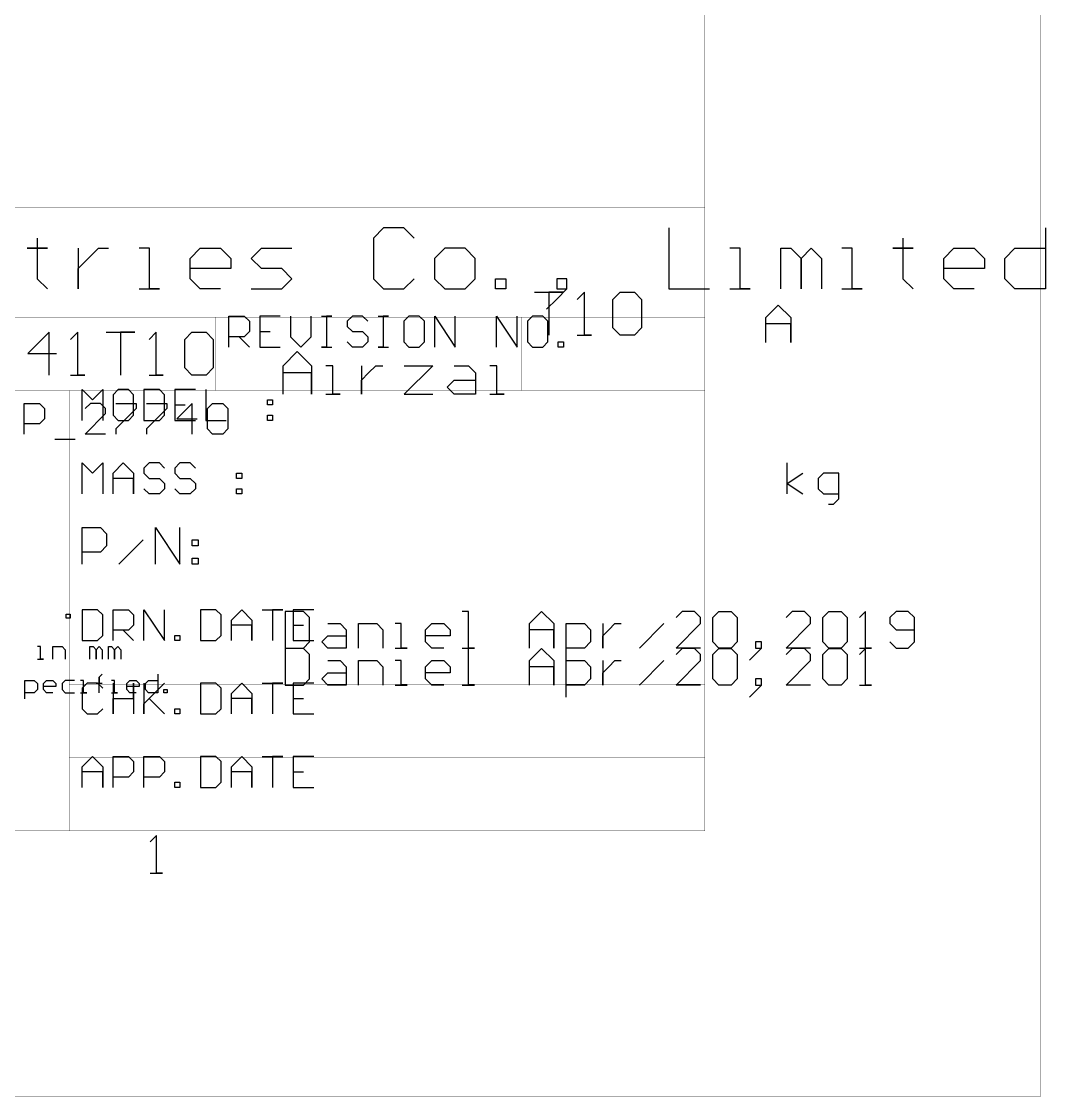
# Model space of a CAD drawing. Header units: millimetres. Extents: x 235 to 830, y 272 to 692.
# Drawn here: x 745.8 to 829.6, y 272 to 359.9 of the extents above; entities that cross this region are included whole.
import ezdxf

# ---------------------------------------------------------------- set-up
doc = ezdxf.new("R2010")
doc.units = ezdxf.units.MM
doc.layers.add('Mechanical1', color=6, linetype='Continuous')

msp = doc.modelspace()

# ---------------------------------------------------------------- linework, layer by layer
at = {"layer": 'Mechanical1'}
for p, q in [((775.428, 343.04), (774.595, 342.207)), ((777.094, 343.04), (775.428, 343.04)), ((777.927, 342.207), (777.094, 343.04)), ((798.753, 343.04), (798.753, 338.042)), ((829.577, 343.04), (829.577, 338.042)), ((747.103, 342.207), (747.103, 341.374)), ((774.595, 342.207), (774.595, 338.875)), ((817.914, 342.207), (817.914, 341.374)), ((747.103, 341.374), (746.27, 341.374)), ((746.27, 341.374), (747.937, 341.374)), ((747.937, 341.374), (747.103, 341.374)), ((747.103, 341.374), (747.103, 338.875)), ((750.436, 341.374), (750.436, 338.042)), ((751.269, 340.541), (752.102, 341.374)), ((752.102, 341.374), (752.935, 341.374)), ((756.267, 341.374), (755.434, 341.374)), ((756.267, 338.042), (756.267, 341.374)), ((759.599, 340.541), (760.432, 341.374)), ((760.432, 341.374), (762.099, 341.374)), ((762.099, 341.374), (762.932, 340.541)), ((764.598, 340.541), (765.431, 341.374)), ((765.431, 341.374), (767.93, 341.374)), ((780.426, 341.374), (779.593, 340.541)), ((782.092, 341.374), (780.426, 341.374)), ((782.925, 340.541), (782.092, 341.374)), ((804.585, 341.374), (803.752, 341.374)), ((804.585, 338.042), (804.585, 341.374)), ((807.917, 338.042), (807.917, 341.374)), ((807.917, 341.374), (808.75, 341.374)), ((808.75, 341.374), (809.583, 340.541)), ((809.583, 340.541), (810.416, 341.374)), ((810.416, 341.374), (811.249, 340.541)), ((813.749, 341.374), (812.916, 341.374)), ((813.749, 338.042), (813.749, 341.374)), ((817.914, 341.374), (817.081, 341.374)), ((817.081, 341.374), (818.747, 341.374)), ((818.747, 341.374), (817.914, 341.374)), ((817.914, 341.374), (817.914, 338.875)), ((821.246, 340.541), (822.079, 341.374)), ((822.079, 341.374), (823.745, 341.374)), ((823.745, 341.374), (824.578, 340.541)), ((826.245, 340.541), (827.078, 341.374)), ((827.078, 341.374), (829.577, 341.374)), ((750.436, 339.708), (751.269, 340.541)), ((759.599, 338.875), (759.599, 340.541)), ((762.932, 340.541), (762.932, 339.708)), ((765.431, 339.708), (764.598, 340.541)), ((779.593, 340.541), (779.593, 338.875)), ((782.925, 338.875), (782.925, 340.541)), ((809.583, 340.541), (809.583, 338.042)), ((809.583, 338.042), (809.583, 340.541)), ((811.249, 340.541), (811.249, 338.042)), ((821.246, 338.875), (821.246, 340.541)), ((824.578, 340.541), (824.578, 339.708)), ((826.245, 338.875), (826.245, 340.541)), ((750.436, 338.042), (750.436, 339.708)), ((762.932, 339.708), (759.599, 339.708)), ((767.097, 339.708), (765.431, 339.708)), ((767.93, 338.875), (767.097, 339.708)), ((824.578, 339.708), (821.246, 339.708)), ((747.103, 338.875), (747.937, 338.042)), ((760.432, 338.042), (759.599, 338.875)), ((767.097, 338.042), (767.93, 338.875)), ((774.595, 338.875), (775.428, 338.042)), ((777.094, 338.042), (777.927, 338.875)), ((779.593, 338.875), (780.426, 338.042)), ((782.092, 338.042), (782.925, 338.875)), ((784.591, 338.042), (784.591, 338.875)), ((784.591, 338.875), (785.424, 338.875)), ((785.424, 338.875), (785.424, 338.042)), ((790.423, 338.875), (789.59, 338.875)), ((789.59, 338.875), (789.59, 338.042)), ((790.423, 338.042), (790.423, 338.875)), ((817.914, 338.875), (818.747, 338.042)), ((822.079, 338.042), (821.246, 338.875)), ((827.078, 338.042), (826.245, 338.875)), ((755.434, 338.042), (757.1, 338.042)), ((757.1, 338.042), (756.267, 338.042)), ((762.099, 338.042), (760.432, 338.042)), ((764.598, 338.042), (767.097, 338.042)), ((775.428, 338.042), (777.094, 338.042)), ((780.426, 338.042), (782.092, 338.042)), ((785.424, 338.042), (784.591, 338.042)), ((787.779, 337.774), (790.112, 337.774)), ((790.112, 337.774), (788.946, 337.774)), ((788.946, 337.774), (788.946, 334.275)), ((789.59, 337.209), (790.423, 338.042)), ((789.59, 338.042), (790.423, 338.042)), ((790.423, 338.042), (789.59, 337.209)), ((791.861, 337.774), (791.278, 337.19)), ((791.861, 334.275), (791.861, 337.774)), ((794.194, 337.19), (794.777, 337.774)), ((794.777, 337.774), (795.943, 337.774)), ((795.943, 337.774), (796.527, 337.19)), ((798.753, 338.042), (802.086, 338.042)), ((803.752, 338.042), (805.418, 338.042)), ((805.418, 338.042), (804.585, 338.042)), ((812.916, 338.042), (814.582, 338.042)), ((814.582, 338.042), (813.749, 338.042)), ((823.745, 338.042), (822.079, 338.042)), ((829.577, 338.042), (827.078, 338.042)), ((789.59, 337.209), (788.757, 336.376)), ((794.194, 334.858), (794.194, 337.19)), ((796.527, 337.19), (796.527, 334.858)), ((806.69, 335.703), (807.715, 336.728)), ((807.715, 336.728), (808.74, 335.703)), ((762.769, 333.291), (762.769, 335.817)), ((762.769, 335.817), (764.032, 335.817)), ((764.032, 335.817), (764.453, 335.396)), ((766.98, 335.817), (765.295, 335.817)), ((765.295, 335.817), (765.295, 333.291)), ((767.822, 335.817), (767.822, 334.133)), ((769.506, 334.133), (769.506, 335.817)), ((770.348, 335.817), (771.19, 335.817)), ((771.19, 335.817), (770.769, 335.817)), ((770.769, 335.817), (770.769, 333.291)), ((772.875, 335.817), (772.454, 335.396)), ((773.717, 335.817), (772.875, 335.817)), ((774.138, 335.396), (773.717, 335.817)), ((774.98, 335.817), (775.822, 335.817)), ((775.822, 335.817), (775.401, 335.817)), ((775.401, 335.817), (775.401, 333.291)), ((777.506, 335.817), (777.085, 335.396)), ((778.348, 335.817), (777.506, 335.817)), ((778.769, 335.396), (778.348, 335.817)), ((779.612, 333.291), (779.612, 335.817)), ((779.612, 335.817), (781.296, 333.291)), ((781.296, 333.291), (781.296, 335.817)), ((784.664, 333.291), (784.664, 335.817)), ((784.664, 335.817), (786.349, 333.291)), ((786.349, 333.291), (786.349, 335.817)), ((787.612, 335.817), (787.191, 335.396)), ((788.454, 335.817), (787.612, 335.817)), ((788.875, 335.396), (788.454, 335.817)), ((764.453, 335.396), (764.453, 334.554)), ((772.454, 335.396), (772.454, 334.975)), ((772.454, 334.975), (772.875, 334.554)), ((777.085, 335.396), (777.085, 333.712)), ((778.769, 333.712), (778.769, 335.396)), ((787.191, 335.396), (787.191, 333.712)), ((788.875, 333.712), (788.875, 335.396)), ((806.69, 333.653), (806.69, 335.703)), ((808.74, 335.191), (806.69, 335.191)), ((808.74, 335.703), (808.74, 333.653)), ((808.74, 333.653), (808.74, 335.191)), ((748.077, 334.505), (746.327, 332.756)), ((748.077, 331.006), (748.077, 334.505)), ((750.409, 334.505), (749.826, 333.922)), ((750.409, 331.006), (750.409, 334.505)), ((752.742, 334.505), (755.075, 334.505)), ((755.075, 334.505), (753.908, 334.505)), ((753.908, 334.505), (753.908, 331.006)), ((756.824, 334.505), (756.241, 333.922)), ((756.824, 331.006), (756.824, 334.505)), ((759.157, 333.922), (759.74, 334.505)), ((759.74, 334.505), (760.906, 334.505)), ((760.906, 334.505), (761.489, 333.922)), ((764.032, 334.133), (762.769, 334.133)), ((763.611, 334.133), (764.453, 333.291)), ((764.453, 334.554), (764.032, 334.133)), ((765.295, 334.554), (766.138, 334.554)), ((767.822, 334.133), (768.664, 333.291)), ((768.664, 333.291), (769.506, 334.133)), ((772.875, 334.554), (773.717, 334.554)), ((773.717, 334.554), (774.138, 334.133)), ((774.138, 334.133), (774.138, 333.712)), ((791.278, 334.275), (792.445, 334.275)), ((792.445, 334.275), (791.861, 334.275)), ((794.777, 334.275), (794.194, 334.858)), ((795.943, 334.275), (794.777, 334.275)), ((796.527, 334.858), (795.943, 334.275)), ((759.157, 331.589), (759.157, 333.922)), ((761.489, 333.922), (761.489, 331.589)), ((765.295, 333.291), (766.98, 333.291)), ((770.769, 333.291), (770.348, 333.291)), ((770.348, 333.291), (771.19, 333.291)), ((772.875, 333.291), (772.454, 333.712)), ((773.717, 333.291), (772.875, 333.291)), ((774.138, 333.712), (773.717, 333.291)), ((775.401, 333.291), (774.98, 333.291)), ((774.98, 333.291), (775.822, 333.291)), ((777.085, 333.712), (777.506, 333.291)), ((777.506, 333.291), (778.348, 333.291)), ((778.348, 333.291), (778.769, 333.712)), ((787.191, 333.712), (787.612, 333.291)), ((787.612, 333.291), (788.454, 333.291)), ((788.454, 333.291), (788.875, 333.712)), ((789.717, 333.291), (789.717, 333.712)), ((789.717, 333.712), (790.138, 333.712)), ((790.138, 333.291), (789.717, 333.291)), ((790.138, 333.712), (790.138, 333.291)), ((746.327, 332.756), (748.66, 332.756)), ((767.206, 331.761), (768.372, 332.927)), ((768.372, 332.927), (769.539, 331.761)), ((759.74, 331.006), (759.157, 331.589)), ((761.489, 331.589), (760.906, 331.006)), ((767.206, 329.429), (767.206, 331.761)), ((769.539, 331.761), (769.539, 329.429)), ((771.288, 331.761), (770.705, 331.761)), ((771.288, 329.429), (771.288, 331.761)), ((773.621, 331.761), (773.621, 329.429)), ((774.204, 331.178), (774.787, 331.761)), ((774.787, 331.761), (775.37, 331.761)), ((777.12, 331.761), (779.452, 331.761)), ((779.452, 331.761), (777.12, 329.429)), ((781.202, 331.761), (782.368, 331.761)), ((782.368, 331.761), (782.951, 331.178)), ((784.7, 331.761), (784.117, 331.761)), ((784.7, 329.429), (784.7, 331.761)), ((749.826, 331.006), (750.993, 331.006)), ((750.993, 331.006), (750.409, 331.006)), ((756.241, 331.006), (757.407, 331.006)), ((757.407, 331.006), (756.824, 331.006)), ((760.906, 331.006), (759.74, 331.006)), ((769.539, 331.178), (767.206, 331.178)), ((769.539, 329.429), (769.539, 331.178)), ((773.621, 330.595), (774.204, 331.178)), ((773.621, 329.429), (773.621, 330.595)), ((780.618, 330.012), (781.202, 330.595)), ((781.202, 330.595), (782.951, 330.595)), ((782.951, 331.178), (782.951, 329.429)), ((750.769, 327.291), (750.769, 329.817)), ((750.769, 329.817), (751.611, 328.975)), ((751.611, 328.975), (752.453, 329.817)), ((752.453, 329.817), (752.453, 327.291)), ((753.716, 329.817), (753.295, 329.396)), ((754.559, 329.817), (753.716, 329.817)), ((754.98, 329.396), (754.559, 329.817)), ((755.822, 329.817), (755.822, 327.291)), ((757.085, 329.817), (755.822, 329.817)), ((757.506, 329.396), (757.085, 329.817)), ((760.032, 329.817), (758.348, 329.817)), ((758.348, 329.817), (758.348, 327.291)), ((760.875, 329.817), (760.875, 327.291)), ((781.202, 329.429), (780.618, 330.012)), ((753.295, 329.396), (753.295, 327.712)), ((754.98, 327.712), (754.98, 329.396)), ((757.506, 327.712), (757.506, 329.396)), ((765.927, 328.975), (766.348, 328.975)), ((765.927, 328.554), (765.927, 328.975)), ((766.348, 328.975), (766.348, 328.554)), ((770.705, 329.429), (771.871, 329.429)), ((771.871, 329.429), (771.288, 329.429)), ((777.12, 329.429), (779.452, 329.429)), ((782.951, 329.429), (781.202, 329.429)), ((784.117, 329.429), (785.284, 329.429)), ((785.284, 329.429), (784.7, 329.429)), ((746.028, 326.18), (746.028, 328.679)), ((746.028, 328.679), (747.277, 328.679)), ((747.277, 328.679), (747.694, 328.263)), ((747.694, 328.263), (747.694, 327.43)), ((751.442, 328.679), (751.026, 328.263)), ((751.026, 326.18), (752.692, 327.846)), ((752.275, 328.679), (751.442, 328.679)), ((752.692, 328.263), (752.275, 328.679)), ((752.692, 327.846), (752.692, 328.263)), ((753.525, 328.679), (755.191, 328.679)), ((755.191, 328.263), (753.525, 326.597)), ((755.191, 328.679), (755.191, 328.263)), ((756.024, 328.679), (757.69, 328.679)), ((757.69, 328.263), (756.024, 326.597)), ((757.69, 328.679), (757.69, 328.263)), ((758.348, 328.554), (759.19, 328.554)), ((759.773, 328.679), (758.523, 327.43)), ((759.773, 326.18), (759.773, 328.679)), ((761.023, 328.263), (761.439, 328.679)), ((761.023, 326.597), (761.023, 328.263)), ((761.439, 328.679), (762.272, 328.679)), ((762.272, 328.679), (762.689, 328.263)), ((762.689, 328.263), (762.689, 326.597)), ((766.348, 328.554), (765.927, 328.554)), ((747.277, 327.013), (746.028, 327.013)), ((747.694, 327.43), (747.277, 327.013)), ((753.295, 327.712), (753.716, 327.291)), ((753.716, 327.291), (754.559, 327.291)), ((754.559, 327.291), (754.98, 327.712)), ((755.822, 327.291), (757.085, 327.291)), ((757.085, 327.291), (757.506, 327.712)), ((758.348, 327.291), (760.032, 327.291)), ((758.523, 327.43), (760.19, 327.43)), ((760.875, 327.291), (762.559, 327.291)), ((765.927, 327.712), (766.348, 327.712)), ((765.927, 327.291), (765.927, 327.712)), ((766.348, 327.291), (765.927, 327.291)), ((766.348, 327.712), (766.348, 327.291)), ((752.692, 326.18), (751.026, 326.18)), ((753.525, 326.597), (753.525, 326.18)), ((756.024, 326.597), (756.024, 326.18)), ((761.439, 326.18), (761.023, 326.597)), ((762.272, 326.18), (761.439, 326.18)), ((762.689, 326.597), (762.272, 326.18)), ((748.527, 325.764), (750.193, 325.764)), ((750.769, 321.291), (750.769, 323.817)), ((750.769, 323.817), (751.611, 322.975)), ((751.611, 322.975), (752.453, 323.817)), ((752.453, 323.817), (752.453, 321.291)), ((753.295, 322.975), (754.138, 323.817)), ((754.138, 323.817), (754.98, 322.975)), ((756.243, 323.817), (755.822, 323.396)), ((757.085, 323.817), (756.243, 323.817)), ((757.506, 323.396), (757.085, 323.817)), ((758.769, 323.817), (758.348, 323.396)), ((759.611, 323.817), (758.769, 323.817)), ((760.032, 323.396), (759.611, 323.817)), ((808.455, 321.291), (808.455, 323.817)), ((753.295, 321.291), (753.295, 322.975)), ((754.98, 322.975), (754.98, 321.291)), ((755.822, 323.396), (755.822, 322.975)), ((755.822, 322.975), (756.243, 322.554)), ((758.348, 323.396), (758.348, 322.975)), ((758.348, 322.975), (758.769, 322.554)), ((763.401, 322.975), (763.822, 322.975)), ((763.401, 322.554), (763.401, 322.975)), ((763.822, 322.975), (763.822, 322.554)), ((808.455, 322.133), (809.718, 322.975)), ((811.402, 322.975), (810.981, 322.554)), ((812.665, 322.975), (811.402, 322.975)), ((812.665, 320.87), (812.665, 322.975)), ((754.98, 322.554), (753.295, 322.554)), ((754.98, 321.291), (754.98, 322.554)), ((756.243, 321.291), (755.822, 321.712)), ((756.243, 322.554), (757.085, 322.554)), ((757.085, 322.554), (757.506, 322.133)), ((757.506, 321.712), (757.085, 321.291)), ((757.506, 322.133), (757.506, 321.712)), ((758.769, 321.291), (758.348, 321.712)), ((758.769, 322.554), (759.611, 322.554)), ((759.611, 322.554), (760.032, 322.133)), ((760.032, 321.712), (759.611, 321.291)), ((760.032, 322.133), (760.032, 321.712)), ((763.822, 322.554), (763.401, 322.554)), ((763.401, 321.712), (763.822, 321.712)), ((763.401, 321.291), (763.401, 321.712)), ((763.822, 321.712), (763.822, 321.291)), ((808.455, 322.133), (809.718, 321.291)), ((810.981, 322.554), (810.981, 321.712)), ((810.981, 321.712), (811.402, 321.291)), ((757.085, 321.291), (756.243, 321.291)), ((759.611, 321.291), (758.769, 321.291)), ((763.822, 321.291), (763.401, 321.291)), ((811.402, 321.291), (812.665, 321.291)), ((812.244, 320.448), (812.665, 320.87)), ((811.823, 320.448), (812.244, 320.448)), ((750.769, 315.527), (750.769, 318.526)), ((750.769, 318.526), (752.269, 318.526)), ((752.269, 318.526), (752.768, 318.026)), ((756.767, 315.527), (756.767, 318.526)), ((756.767, 318.526), (758.766, 315.527)), ((758.766, 315.527), (758.766, 318.526)), ((752.768, 318.026), (752.768, 317.026)), ((753.768, 315.527), (755.767, 317.526)), ((759.766, 317.526), (760.266, 317.526)), ((759.766, 317.026), (759.766, 317.526)), ((760.266, 317.526), (760.266, 317.026)), ((752.269, 316.527), (750.769, 316.527)), ((752.768, 317.026), (752.269, 316.527)), ((760.266, 317.026), (759.766, 317.026)), ((759.766, 316.027), (760.266, 316.027)), ((759.766, 315.527), (759.766, 316.027)), ((760.266, 316.027), (760.266, 315.527)), ((760.266, 315.527), (759.766, 315.527)), ((749.466, 311.113), (749.466, 311.45)), ((749.466, 311.45), (749.803, 311.45)), ((749.803, 311.45), (749.803, 311.113)), ((750.769, 311.817), (750.769, 309.291)), ((752.032, 311.817), (750.769, 311.817)), ((752.453, 311.396), (752.032, 311.817)), ((752.453, 309.712), (752.453, 311.396)), ((753.295, 309.291), (753.295, 311.817)), ((753.295, 311.817), (754.559, 311.817)), ((754.559, 311.817), (754.98, 311.396)), ((754.98, 311.396), (754.98, 310.554)), ((755.822, 309.291), (755.822, 311.817)), ((755.822, 311.817), (757.506, 309.291)), ((757.506, 309.291), (757.506, 311.817)), ((760.454, 311.817), (760.454, 309.291)), ((761.717, 311.817), (760.454, 311.817)), ((762.138, 311.396), (761.717, 311.817)), ((762.138, 309.712), (762.138, 311.396)), ((762.98, 310.975), (763.822, 311.817)), ((763.822, 311.817), (764.664, 310.975)), ((765.506, 311.817), (767.191, 311.817)), ((767.191, 311.817), (766.348, 311.817)), ((766.348, 311.817), (766.348, 309.291)), ((767.367, 311.682), (767.367, 308.683)), ((768.866, 311.682), (767.367, 311.682)), ((769.717, 311.817), (768.033, 311.817)), ((768.033, 311.817), (768.033, 309.291)), ((769.366, 311.182), (768.866, 311.682)), ((769.366, 309.182), (769.366, 311.182)), ((782.362, 311.682), (781.862, 311.682)), ((782.362, 308.683), (782.362, 311.682)), ((787.36, 310.682), (788.36, 311.682)), ((788.36, 311.682), (789.36, 310.682)), ((799.856, 311.682), (799.356, 311.182)), ((800.856, 311.682), (799.856, 311.682)), ((801.356, 311.182), (800.856, 311.682)), ((801.356, 310.682), (801.356, 311.182)), ((802.355, 311.182), (802.855, 311.682)), ((802.355, 309.182), (802.355, 311.182)), ((802.855, 311.682), (803.855, 311.682)), ((803.855, 311.682), (804.355, 311.182)), ((804.355, 311.182), (804.355, 309.182)), ((808.853, 311.682), (808.353, 311.182)), ((809.853, 311.682), (808.853, 311.682)), ((810.353, 311.182), (809.853, 311.682)), ((810.353, 310.682), (810.353, 311.182)), ((811.352, 311.182), (811.852, 311.682)), ((811.352, 309.182), (811.352, 311.182)), ((811.852, 311.682), (812.852, 311.682)), ((812.852, 311.682), (813.352, 311.182)), ((813.352, 311.182), (813.352, 309.182)), ((814.851, 311.682), (814.351, 311.182)), ((814.851, 308.683), (814.851, 311.682)), ((817.35, 311.682), (816.851, 311.182)), ((816.851, 311.182), (816.851, 310.682)), ((818.35, 311.682), (817.35, 311.682)), ((818.85, 311.182), (818.35, 311.682)), ((818.85, 309.182), (818.85, 311.182)), ((749.803, 311.113), (749.466, 311.113)), ((754.98, 310.554), (754.559, 310.133)), ((762.98, 309.291), (762.98, 310.975)), ((764.664, 310.554), (762.98, 310.554)), ((764.664, 310.975), (764.664, 309.291)), ((764.664, 309.291), (764.664, 310.554)), ((768.033, 310.554), (768.875, 310.554)), ((770.866, 310.682), (771.865, 310.682)), ((771.865, 310.682), (772.365, 310.182)), ((773.365, 308.683), (773.365, 310.682)), ((773.365, 310.682), (774.864, 310.682)), ((774.864, 310.682), (775.364, 310.182)), ((776.864, 310.682), (776.364, 310.682)), ((776.864, 308.683), (776.864, 310.682)), ((778.863, 310.182), (779.363, 310.682)), ((779.363, 310.682), (780.362, 310.682)), ((780.362, 310.682), (780.862, 310.182)), ((787.36, 308.683), (787.36, 310.682)), ((789.36, 310.682), (789.36, 308.683)), ((790.359, 307.683), (790.359, 310.682)), ((790.359, 310.682), (791.859, 310.682)), ((791.859, 310.682), (792.359, 310.182)), ((793.358, 310.682), (793.358, 308.683)), ((793.858, 310.182), (794.358, 310.682)), ((794.358, 310.682), (794.858, 310.682)), ((796.357, 308.683), (798.357, 310.682)), ((799.356, 308.683), (801.356, 310.682)), ((808.353, 308.683), (810.353, 310.682)), ((816.851, 310.682), (817.35, 310.182)), ((752.032, 309.291), (752.453, 309.712)), ((754.559, 310.133), (753.295, 310.133)), ((754.138, 310.133), (754.98, 309.291)), ((758.348, 309.291), (758.348, 309.712)), ((758.348, 309.712), (758.769, 309.712)), ((758.769, 309.712), (758.769, 309.291)), ((761.717, 309.291), (762.138, 309.712)), ((770.366, 309.182), (770.866, 309.682)), ((770.866, 309.682), (772.365, 309.682)), ((772.365, 310.182), (772.365, 308.683)), ((775.364, 310.182), (775.364, 308.683)), ((778.863, 309.182), (778.863, 310.182)), ((780.862, 309.682), (778.863, 309.682)), ((780.862, 310.182), (780.862, 309.682)), ((789.36, 310.182), (787.36, 310.182)), ((789.36, 308.683), (789.36, 310.182)), ((792.359, 310.182), (792.359, 309.182)), ((793.358, 309.682), (793.858, 310.182)), ((793.358, 308.683), (793.358, 309.682)), ((817.35, 310.182), (818.85, 310.182)), ((747.367, 308.795), (747.114, 308.795)), ((747.367, 307.784), (747.367, 308.795)), ((748.378, 307.784), (748.378, 308.795)), ((748.378, 308.795), (749.136, 308.795)), ((749.136, 308.795), (749.388, 308.542)), ((749.388, 308.542), (749.388, 307.784)), ((750.769, 309.291), (752.032, 309.291)), ((751.409, 307.784), (751.409, 308.795)), ((751.409, 308.795), (751.662, 308.795)), ((751.662, 308.795), (751.915, 308.542)), ((751.915, 308.542), (752.167, 308.795)), ((751.915, 308.542), (751.915, 307.784)), ((751.915, 307.784), (751.915, 308.542)), ((752.167, 308.795), (752.42, 308.542)), ((752.42, 308.542), (752.42, 307.784)), ((752.925, 307.784), (752.925, 308.795)), ((752.925, 308.795), (753.178, 308.795)), ((753.178, 308.795), (753.43, 308.542)), ((753.43, 308.542), (753.683, 308.795)), ((753.43, 308.542), (753.43, 307.784)), ((753.43, 307.784), (753.43, 308.542)), ((753.683, 308.795), (753.936, 308.542)), ((753.936, 308.542), (753.936, 307.784)), ((758.769, 309.291), (758.348, 309.291)), ((760.454, 309.291), (761.717, 309.291)), ((767.367, 308.683), (768.866, 308.683)), ((767.367, 308.652), (767.367, 305.653)), ((768.866, 308.652), (767.367, 308.652)), ((768.033, 309.291), (769.717, 309.291)), ((768.866, 308.683), (769.366, 309.182)), ((769.366, 308.152), (768.866, 308.652)), ((770.866, 308.683), (770.366, 309.182)), ((772.365, 308.683), (770.866, 308.683)), ((776.364, 308.683), (777.363, 308.683)), ((777.363, 308.683), (776.864, 308.683)), ((779.363, 308.683), (778.863, 309.182)), ((780.362, 308.683), (779.363, 308.683)), ((781.862, 308.683), (782.862, 308.683)), ((782.362, 308.652), (781.862, 308.652)), ((782.862, 308.683), (782.362, 308.683)), ((782.362, 305.653), (782.362, 308.652)), ((787.36, 307.652), (788.36, 308.652)), ((788.36, 308.652), (789.36, 307.652)), ((791.859, 308.683), (790.359, 308.683)), ((792.359, 309.182), (791.859, 308.683)), ((801.356, 308.683), (799.356, 308.683)), ((799.856, 308.652), (799.356, 308.152)), ((800.856, 308.652), (799.856, 308.652)), ((801.356, 308.152), (800.856, 308.652)), ((802.855, 308.683), (802.355, 309.182)), ((802.355, 308.152), (802.855, 308.652)), ((803.855, 308.683), (802.855, 308.683)), ((802.855, 308.652), (803.855, 308.652)), ((804.355, 309.182), (803.855, 308.683)), ((803.855, 308.652), (804.355, 308.152)), ((806.354, 309.182), (805.854, 309.182)), ((805.854, 309.182), (805.854, 308.683)), ((805.854, 308.183), (806.354, 308.683)), ((805.854, 308.683), (806.354, 308.683)), ((806.354, 308.683), (805.854, 308.183)), ((806.354, 308.683), (806.354, 309.182)), ((810.353, 308.683), (808.353, 308.683)), ((808.853, 308.652), (808.353, 308.152)), ((809.853, 308.652), (808.853, 308.652)), ((810.353, 308.152), (809.853, 308.652)), ((811.852, 308.683), (811.352, 309.182)), ((811.352, 308.152), (811.852, 308.652)), ((812.852, 308.683), (811.852, 308.683)), ((811.852, 308.652), (812.852, 308.652)), ((813.352, 309.182), (812.852, 308.683)), ((812.852, 308.652), (813.352, 308.152)), ((814.351, 308.683), (815.351, 308.683)), ((814.851, 308.652), (814.351, 308.152)), ((815.351, 308.683), (814.851, 308.683)), ((814.851, 305.653), (814.851, 308.652)), ((816.851, 309.182), (817.35, 308.683)), ((817.35, 308.683), (818.35, 308.683)), ((818.35, 308.683), (818.85, 309.182)), ((747.114, 307.784), (747.62, 307.784)), ((747.62, 307.784), (747.367, 307.784)), ((769.366, 306.152), (769.366, 308.152)), ((770.866, 307.652), (771.865, 307.652)), ((771.865, 307.652), (772.365, 307.152)), ((773.365, 305.653), (773.365, 307.652)), ((773.365, 307.652), (774.864, 307.652)), ((774.864, 307.652), (775.364, 307.152)), ((776.864, 307.652), (776.364, 307.652)), ((776.864, 305.653), (776.864, 307.652)), ((778.863, 307.152), (779.363, 307.652)), ((779.363, 307.652), (780.362, 307.652)), ((780.362, 307.652), (780.862, 307.152)), ((787.36, 305.653), (787.36, 307.652)), ((789.36, 307.652), (789.36, 305.653)), ((790.359, 304.653), (790.359, 307.652)), ((790.359, 307.652), (791.859, 307.652)), ((791.859, 307.652), (792.359, 307.152)), ((793.358, 307.652), (793.358, 305.653)), ((793.858, 307.152), (794.358, 307.652)), ((794.358, 307.652), (794.858, 307.652)), ((796.357, 305.653), (798.357, 307.652)), ((799.356, 305.653), (801.356, 307.652)), ((801.356, 307.652), (801.356, 308.152)), ((802.355, 306.152), (802.355, 308.152)), ((804.355, 308.152), (804.355, 306.152)), ((805.854, 308.183), (805.354, 307.683)), ((808.353, 305.653), (810.353, 307.652)), ((810.353, 307.652), (810.353, 308.152)), ((811.352, 306.152), (811.352, 308.152)), ((813.352, 308.152), (813.352, 306.152)), ((772.365, 307.152), (772.365, 305.653)), ((775.364, 307.152), (775.364, 305.653)), ((778.863, 306.152), (778.863, 307.152)), ((780.862, 307.152), (780.862, 306.652)), ((789.36, 307.152), (787.36, 307.152)), ((789.36, 305.653), (789.36, 307.152)), ((792.359, 307.152), (792.359, 306.152)), ((793.358, 306.652), (793.858, 307.152)), ((746.094, 304.527), (746.094, 306.042)), ((746.094, 306.042), (746.852, 306.042)), ((746.852, 306.042), (747.105, 305.79)), ((747.61, 305.79), (747.863, 306.042)), ((747.863, 306.042), (748.368, 306.042)), ((748.368, 306.042), (748.62, 305.79)), ((749.378, 306.042), (749.126, 305.79)), ((750.136, 306.042), (749.378, 306.042)), ((750.894, 306.042), (750.642, 306.042)), ((750.894, 305.032), (750.894, 306.042)), ((752.157, 306.295), (752.41, 306.548)), ((752.157, 305.032), (752.157, 306.295)), ((752.157, 306.295), (752.157, 305.79)), ((752.157, 305.79), (752.157, 306.295)), ((753.421, 306.042), (753.168, 306.042)), ((753.421, 305.032), (753.421, 306.042)), ((754.431, 305.79), (754.684, 306.042)), ((754.684, 306.042), (755.189, 306.042)), ((755.189, 306.042), (755.442, 305.79)), ((755.947, 305.79), (756.2, 306.042)), ((756.2, 306.042), (756.958, 306.042)), ((756.958, 306.548), (756.958, 305.032)), ((768.866, 305.653), (769.366, 306.152)), ((770.366, 306.152), (770.866, 306.652)), ((770.866, 305.653), (770.366, 306.152)), ((770.866, 306.652), (772.365, 306.652)), ((780.862, 306.652), (778.863, 306.652)), ((779.363, 305.653), (778.863, 306.152)), ((792.359, 306.152), (791.859, 305.653)), ((793.358, 305.653), (793.358, 306.652)), ((802.855, 305.653), (802.355, 306.152)), ((804.355, 306.152), (803.855, 305.653)), ((806.354, 306.152), (805.854, 306.152)), ((805.854, 306.152), (805.854, 305.653)), ((806.354, 305.653), (806.354, 306.152)), ((811.852, 305.653), (811.352, 306.152)), ((813.352, 306.152), (812.852, 305.653)), ((746.852, 305.032), (746.094, 305.032)), ((747.105, 305.285), (746.852, 305.032)), ((747.105, 305.79), (747.105, 305.285)), ((747.61, 305.285), (747.61, 305.79)), ((748.62, 305.537), (747.61, 305.537)), ((747.863, 305.032), (747.61, 305.285)), ((748.368, 305.032), (747.863, 305.032)), ((748.62, 305.79), (748.62, 305.537)), ((749.126, 305.79), (749.126, 305.285)), ((749.126, 305.285), (749.378, 305.032)), ((749.378, 305.032), (750.136, 305.032)), ((750.642, 305.032), (751.147, 305.032)), ((751.19, 305.817), (750.769, 305.396)), ((750.769, 305.396), (750.769, 303.712)), ((751.147, 305.032), (750.894, 305.032)), ((752.032, 305.817), (751.19, 305.817)), ((752.157, 305.79), (751.905, 305.79)), ((751.905, 305.79), (752.41, 305.79)), ((752.453, 305.396), (752.032, 305.817)), ((752.41, 305.79), (752.157, 305.79)), ((753.168, 305.032), (753.673, 305.032)), ((753.295, 305.817), (753.295, 303.291)), ((753.673, 305.032), (753.421, 305.032)), ((754.431, 305.285), (754.431, 305.79)), ((755.442, 305.537), (754.431, 305.537)), ((754.684, 305.032), (754.431, 305.285)), ((755.189, 305.032), (754.684, 305.032)), ((754.98, 304.554), (754.98, 305.817)), ((754.98, 305.817), (754.98, 303.291)), ((755.442, 305.79), (755.442, 305.537)), ((755.822, 305.817), (755.822, 303.291)), ((755.822, 304.133), (757.506, 305.817)), ((755.947, 305.285), (755.947, 305.79)), ((756.2, 305.032), (755.947, 305.285)), ((756.958, 305.032), (756.2, 305.032)), ((757.506, 305.817), (756.243, 304.554)), ((757.463, 305.032), (757.463, 305.285)), ((757.463, 305.285), (757.715, 305.285)), ((757.715, 305.032), (757.463, 305.032)), ((757.715, 305.285), (757.715, 305.032)), ((760.454, 305.817), (760.454, 303.291)), ((761.717, 305.817), (760.454, 305.817)), ((762.138, 305.396), (761.717, 305.817)), ((762.138, 303.712), (762.138, 305.396)), ((762.98, 304.975), (763.822, 305.817)), ((763.822, 305.817), (764.664, 304.975)), ((765.506, 305.817), (767.191, 305.817)), ((767.191, 305.817), (766.348, 305.817)), ((766.348, 305.817), (766.348, 303.291)), ((767.367, 305.653), (768.866, 305.653)), ((769.717, 305.817), (768.033, 305.817)), ((768.033, 305.817), (768.033, 303.291)), ((772.365, 305.653), (770.866, 305.653)), ((776.364, 305.653), (777.363, 305.653)), ((777.363, 305.653), (776.864, 305.653)), ((780.362, 305.653), (779.363, 305.653)), ((781.862, 305.653), (782.862, 305.653)), ((782.862, 305.653), (782.362, 305.653)), ((791.859, 305.653), (790.359, 305.653)), ((801.356, 305.653), (799.356, 305.653)), ((803.855, 305.653), (802.855, 305.653)), ((805.854, 305.153), (805.354, 304.653)), ((805.854, 305.153), (806.354, 305.653)), ((805.854, 305.653), (806.354, 305.653)), ((806.354, 305.653), (805.854, 305.153)), ((810.353, 305.653), (808.353, 305.653)), ((812.852, 305.653), (811.852, 305.653)), ((814.351, 305.653), (815.351, 305.653)), ((815.351, 305.653), (814.851, 305.653)), ((753.295, 303.291), (753.295, 304.554)), ((753.295, 304.554), (754.98, 304.554)), ((755.822, 303.291), (755.822, 304.133)), ((756.243, 304.554), (757.506, 303.291)), ((762.98, 303.291), (762.98, 304.975)), ((764.664, 304.554), (762.98, 304.554)), ((764.664, 304.975), (764.664, 303.291)), ((764.664, 303.291), (764.664, 304.554)), ((768.033, 304.554), (768.875, 304.554)), ((750.769, 303.712), (751.19, 303.291)), ((751.19, 303.291), (752.032, 303.291)), ((752.032, 303.291), (752.453, 303.712)), ((758.348, 303.291), (758.348, 303.712)), ((758.348, 303.712), (758.769, 303.712)), ((758.769, 303.291), (758.348, 303.291)), ((758.769, 303.712), (758.769, 303.291)), ((760.454, 303.291), (761.717, 303.291)), ((761.717, 303.291), (762.138, 303.712)), ((768.033, 303.291), (769.717, 303.291)), ((750.769, 298.975), (751.611, 299.817)), ((751.611, 299.817), (752.453, 298.975)), ((753.295, 297.291), (753.295, 299.817)), ((753.295, 299.817), (754.559, 299.817)), ((754.559, 299.817), (754.98, 299.396)), ((755.822, 297.291), (755.822, 299.817)), ((755.822, 299.817), (757.085, 299.817)), ((757.085, 299.817), (757.506, 299.396)), ((760.454, 299.817), (760.454, 297.291)), ((761.717, 299.817), (760.454, 299.817)), ((762.138, 299.396), (761.717, 299.817)), ((762.98, 298.975), (763.822, 299.817)), ((763.822, 299.817), (764.664, 298.975)), ((765.506, 299.817), (767.191, 299.817)), ((767.191, 299.817), (766.348, 299.817)), ((766.348, 299.817), (766.348, 297.291)), ((769.717, 299.817), (768.033, 299.817)), ((768.033, 299.817), (768.033, 297.291)), ((750.769, 297.291), (750.769, 298.975)), ((752.453, 298.975), (752.453, 297.291)), ((754.98, 299.396), (754.98, 298.554)), ((757.506, 299.396), (757.506, 298.554)), ((762.138, 297.712), (762.138, 299.396)), ((762.98, 297.291), (762.98, 298.975)), ((764.664, 298.975), (764.664, 297.291)), ((752.453, 298.554), (750.769, 298.554)), ((752.453, 297.291), (752.453, 298.554)), ((754.559, 298.133), (753.295, 298.133)), ((754.98, 298.554), (754.559, 298.133)), ((757.085, 298.133), (755.822, 298.133)), ((757.506, 298.554), (757.085, 298.133)), ((764.664, 298.554), (762.98, 298.554)), ((764.664, 297.291), (764.664, 298.554)), ((768.033, 298.554), (768.875, 298.554)), ((758.348, 297.291), (758.348, 297.712)), ((758.348, 297.712), (758.769, 297.712)), ((758.769, 297.291), (758.348, 297.291)), ((758.769, 297.712), (758.769, 297.291)), ((760.454, 297.291), (761.717, 297.291)), ((761.717, 297.291), (762.138, 297.712)), ((768.033, 297.291), (769.717, 297.291)), ((756.84, 293.359), (756.327, 292.846)), ((756.84, 290.284), (756.84, 293.359)), ((756.327, 290.284), (757.352, 290.284)), ((757.352, 290.284), (756.84, 290.284))]:
    msp.add_line(p, q, dxfattribs=at)
at = {"layer": 'Mechanical1', "const_width": 0.0127}
for points in [[(829.189, 272.022), (829.189, 692.022)], [(801.712, 293.733), (801.712, 673.733)], [(686.712, 344.733), (801.712, 344.733)], [(686.712, 335.733), (801.712, 335.733)], [(761.712, 329.733), (761.712, 335.733)], [(786.712, 329.733), (786.712, 335.733)], [(686.712, 329.733), (801.712, 329.733)], [(749.712, 293.733), (749.712, 329.733)], [(686.712, 323.733), (801.712, 323.733)], [(686.712, 317.733), (801.712, 317.733)], [(686.712, 311.733), (801.712, 311.733)], [(749.712, 305.733), (801.712, 305.733)], [(749.712, 299.733), (801.712, 299.733)], [(261.712, 293.733), (801.712, 293.733)], [(235.189, 272.022), (829.189, 272.022)]]:
    msp.add_lwpolyline(points, dxfattribs=at)
at = {"layer": 'Mechanical1', "const_width": 0.00635}
for points in [[(801.709, 344.733, 1), (801.715, 344.733, 1)], [(761.709, 335.733, 1), (761.715, 335.733, 1)], [(786.709, 335.733, 1), (786.715, 335.733, 1)], [(801.709, 335.733, 1), (801.715, 335.733, 1)], [(749.709, 329.733, 1), (749.715, 329.733, 1)], [(761.709, 329.733, 1), (761.715, 329.733, 1)], [(786.709, 329.733, 1), (786.715, 329.733, 1)], [(801.709, 329.733, 1), (801.715, 329.733, 1)], [(801.709, 323.733, 1), (801.715, 323.733, 1)], [(801.709, 317.733, 1), (801.715, 317.733, 1)], [(801.709, 311.733, 1), (801.715, 311.733, 1)], [(749.709, 305.733, 1), (749.715, 305.733, 1)], [(801.709, 305.733, 1), (801.715, 305.733, 1)], [(749.709, 299.733, 1), (749.715, 299.733, 1)], [(801.709, 299.733, 1), (801.715, 299.733, 1)], [(749.709, 293.733, 1), (749.715, 293.733, 1)], [(801.709, 293.733, 1), (801.715, 293.733, 1)], [(801.709, 293.733, 1), (801.715, 293.733, 1)], [(829.185, 272.022, 1), (829.192, 272.022, 1)], [(829.185, 272.022, 1), (829.192, 272.022, 1)]]:
    msp.add_lwpolyline(points, format="xyb", close=True, dxfattribs=at)

doc.saveas('drawing.dxf')
